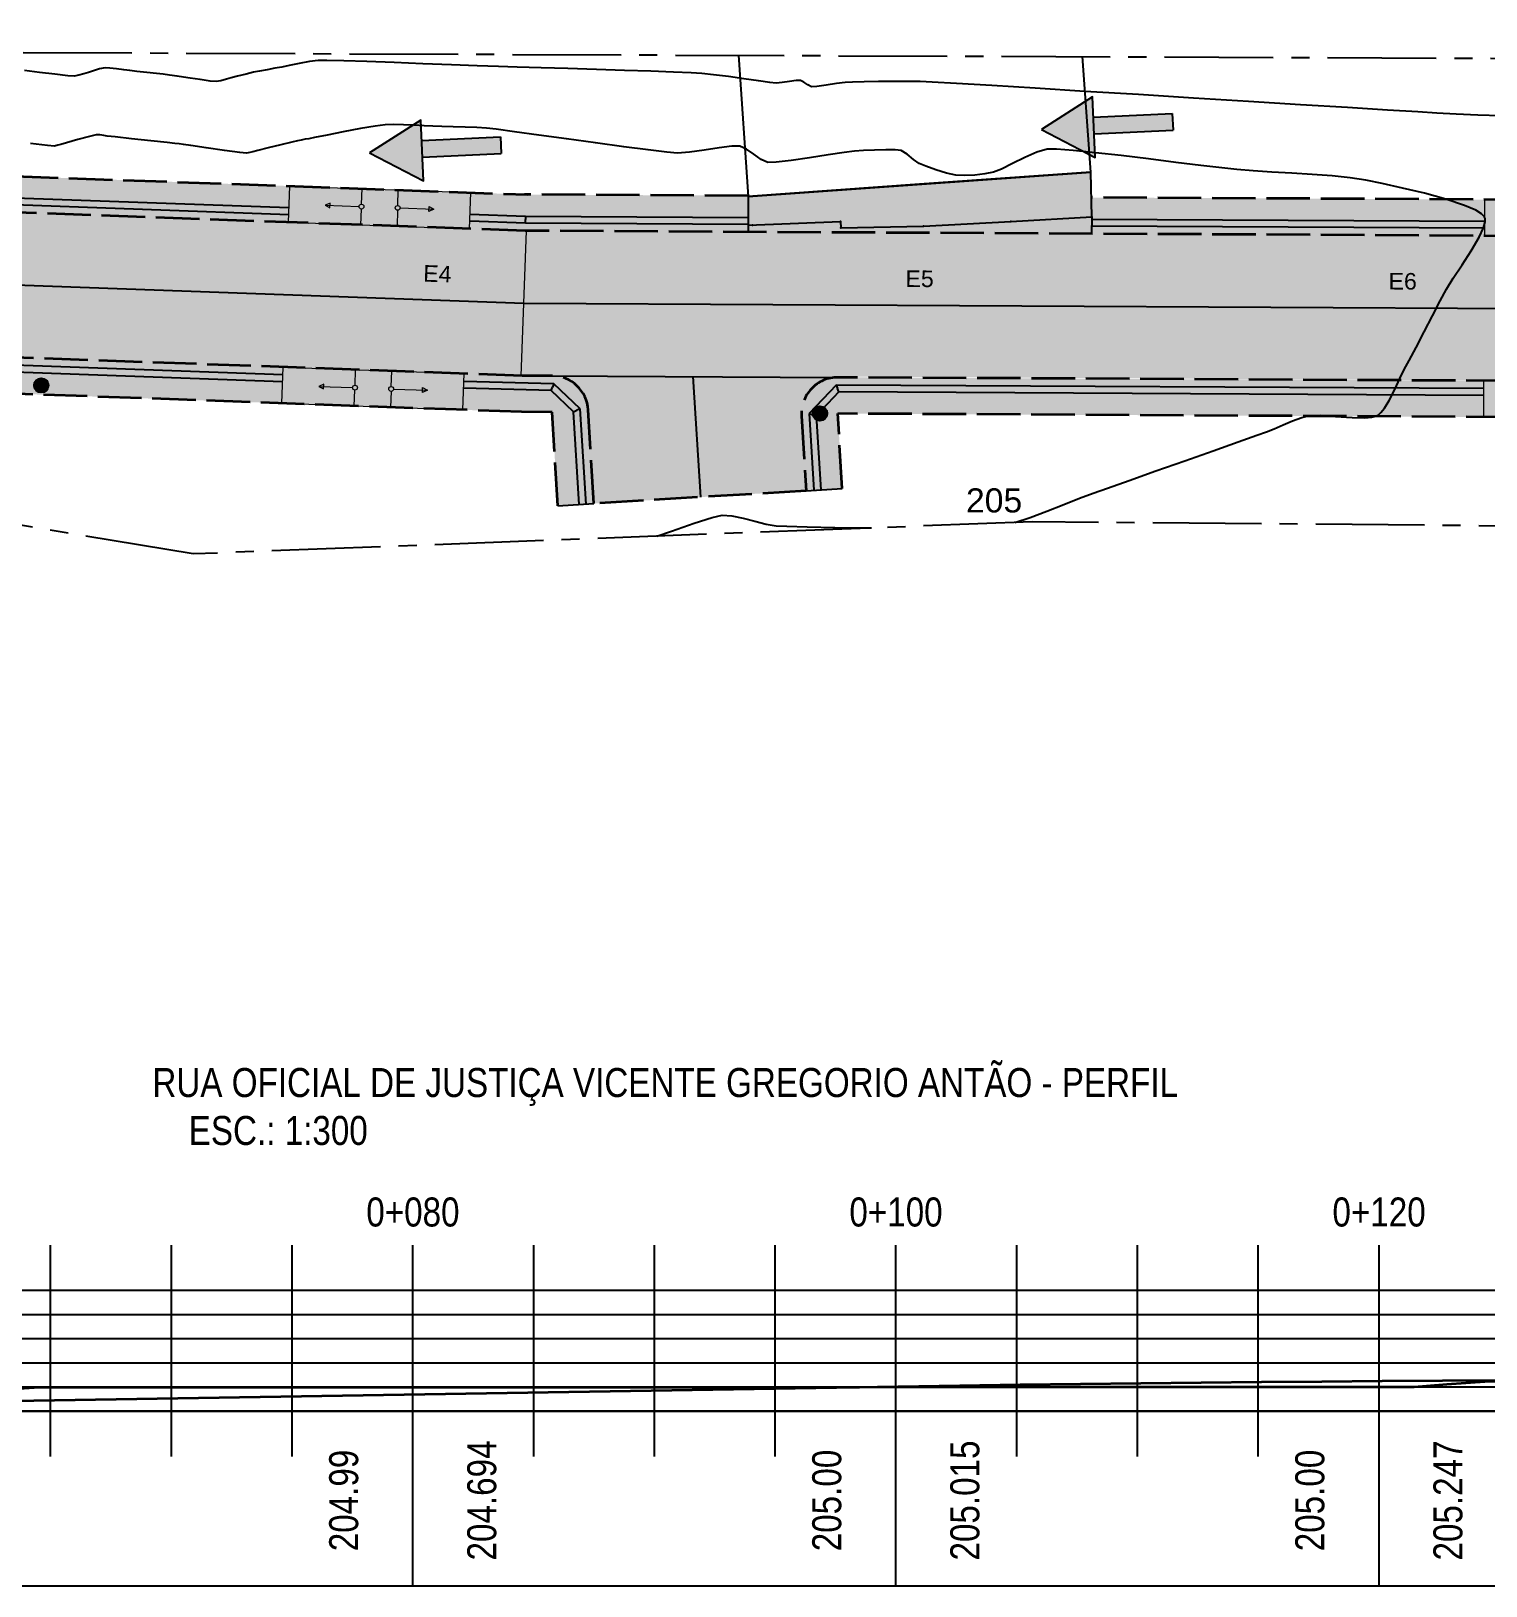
# Model space of a CAD drawing. Header units: feet. Extents: x 203667 to 205527, y 9204857 to 9205156.
# Drawn here: x 204234.3 to 204294.5, y 9204952.3 to 9205016.6 of the extents above; entities that cross this region are included whole.
import ezdxf

# ---------------------------------------------------------------- set-up
doc = ezdxf.new("R2010")
doc.units = ezdxf.units.FT
doc.header["$LTSCALE"] = 0.3
doc.header["$MEASUREMENT"] = 0
for name, pattern in [('ACAD_ISO02W100', [15, 12, -3]), ('CENTER2', [1.125, 0.75, -0.125, 0.125, -0.125]), ('CONTINUO', [0])]:
    doc.linetypes.add(name, pattern=pattern)
for name, color, linetype in [('_EIXO PROJETADO', 2, 'Continuous'), ('C-ROAD-CNTR-N', 92, 'Continuous'), ('C-ROAD-PROF-GRID-MAJR', 8, 'Continuous'), ('C-ROAD-PROF-GRID-MINR', 8, 'Continuous'), ('C-ROAD-PROF-TEXT', 7, 'Continuous'), ('C-ROAD-PROF-TICK', 7, 'Continuous'), ('C-ROAD-PROF-TITL', 7, 'Continuous'), ('C-ROAD-PROF-TTLB', 5, 'Continuous'), ('C1-HM-CURVA_INTERMEDIARIA', 3, 'Continuous'), ('C1-HM-CURVA_MESTRA', 5, 'Continuous'), ('CALÇADA', 3, 'Continuous'), ('Calçada Projetada', 20, 'Continuous'), ('Edificação Existente', 1, 'Continuous'), ('Estacas', 7, 'CONTINUO'), ('F-HZ-ESTACA', 98, 'Continuous'), ('MF', 7, 'CONTINUO'), ('Pavimento projetado', 51, 'Continuous'), ('Poste e Rede Elétrica', 6, 'Continuous'), ('SINALIZACAO', 1, 'Continuous')]:
    doc.layers.add(name, color=color, linetype=linetype)
for name, color, linetype, lineweight in [('Alvenaria de 1 Vez', 6, 'ACAD_ISO02W100', 35), ('C-ROAD-PROF', 1, 'Continuous', 35), ('Cotas Acessibilidade', 5, 'Continuous', 25), ('Cotas Calçadas', 7, 'Continuous', 25), ('EDIF', 7, 'Continuous', 0), ('MEIO FIO PROJETADO', 7, 'ACAD_ISO02W100', 35), ('PENA015', 1, 'Continuous', 15)]:
    doc.layers.add(name, color=color, linetype=linetype, lineweight=lineweight)
doc.styles.add('Arial', font='arial.ttf')
doc.styles.add('TARCISIO', font='swissci.ttf')

# ---------------------------------------------------------------- blocks, each defined once
blk = doc.blocks.new('r150')
at = {"linetype": 'Continuous'}
h = blk.add_hatch(color=4, dxfattribs=at)
h.dxf.hatch_style = 1
edge = h.paths.add_edge_path()
edge.add_arc((0, 0.907), 0.1, 180, 270, ccw=False)
edge.add_line((-0.1, 0.907), (-1.3, 0.907))
edge.add_line((-1.3, 0.907), (-1.3, 0.807))
edge.add_line((-1.3, 0.807), (-1.5, 0.907))
edge.add_line((-1.5, 0.907), (-1.3, 1.007))
edge.add_line((-1.3, 1.007), (-1.3, 0.907))
edge.add_line((-1.3, 0.907), (-0.1, 0.907))
edge.add_arc((0, 0.907), 0.1, 90, 180, ccw=False)
edge.add_line((0, 1.007), (0, 1.65))
edge.add_line((0, 1.65), (-3, 1.65))
edge.add_line((-3, 1.65), (-3, 0.15))
edge.add_line((-3, 0.15), (0, 0.15))
edge.add_line((0, 0.15), (0, 0.807))
edge = h.paths.add_edge_path()
edge.add_arc((1.5, 0.907), 0.1, 180, 270, ccw=False)
edge.add_arc((1.5, 0.907), 0.1, 90, 180, ccw=False)
edge.add_line((1.5, 1.007), (1.5, 1.65))
edge.add_line((1.5, 1.65), (0, 1.65))
edge.add_line((0, 1.65), (0, 1.007))
edge.add_arc((0, 0.907), 0.1, 0, 90, ccw=False)
edge.add_arc((0, 0.907), 0.1, -90, 0, ccw=False)
edge.add_line((0, 0.807), (0, 0.15))
edge.add_line((0, 0.15), (1.5, 0.15))
edge.add_line((1.5, 0.15), (1.5, 0.807))
edge = h.paths.add_edge_path()
edge.add_line((4.5, 1.65), (1.5, 1.65))
edge.add_line((1.5, 1.65), (1.5, 1.007))
edge.add_arc((1.5, 0.907), 0.1, 0, 90, ccw=False)
edge.add_line((1.6, 0.907), (2.8, 0.907))
edge.add_line((2.8, 0.907), (2.8, 1.007))
edge.add_line((2.8, 1.007), (3, 0.907))
edge.add_line((3, 0.907), (2.8, 0.807))
edge.add_line((2.8, 0.807), (2.8, 0.907))
edge.add_line((2.8, 0.907), (1.6, 0.907))
edge.add_arc((1.5, 0.907), 0.1, -90, 0, ccw=False)
edge.add_line((1.5, 0.807), (1.5, 0.15))
edge.add_line((1.5, 0.15), (4.5, 0.15))
edge.add_line((4.5, 0.15), (4.5, 1.65))
at = {"layer": 'PENA015', "color": 7}
for points in [[(-3, 0.15), (-3, 1.65)], [(-3, 1.65), (4.5, 1.65)], [(0, 1.007), (0, 1.65)], [(1.5, 1.007), (1.5, 1.65)], [(4.5, 0.15), (4.5, 1.65)], [(-1.3, 1.007), (-1.5, 0.907), (-1.3, 0.807)], [(-1.5, 0.907), (-0.1, 0.907)], [(-1.3, 0.807), (-1.3, 1.007)], [(0, 0.15), (0, 0.807)], [(1.5, 0.807), (1.5, 0.15)], [(1.6, 0.907), (3, 0.907)], [(2.8, 0.807), (2.8, 1.007)], [(2.8, 1.007), (3, 0.907), (2.8, 0.807)], [(-3, 0.15), (4.5, 0.15)]]:
    blk.add_lwpolyline(points, dxfattribs=at)
for centre in [(0, 0.907), (1.5, 0.907)]:
    blk.add_circle(centre, 0.1, dxfattribs=at)
blk = doc.blocks.new('A$C0B4D12F7')
at = {"layer": 'SINALIZACAO'}
h = blk.add_hatch(color=4, dxfattribs=at)
h.dxf.hatch_style = 1
h.paths.add_polyline_path([(3.391, 0), (5.645, 1.302), (3.391, 2.603)])
h = blk.add_hatch(color=4, dxfattribs=at)
h.dxf.hatch_style = 1
h.paths.add_polyline_path([(3.391, 1.591), (0, 1.591), (0, 0.867), (3.391, 0.867)])
at = {"layer": 'SINALIZACAO', "color": 4}
for p, q in [((3.391, 1.591), (0, 1.591)), ((0, 0.867), (0, 1.591)), ((3.391, 0.867), (0, 0.867))]:
    blk.add_line(p, q, dxfattribs=at)
blk.add_lwpolyline([(5.645, 1.302), (3.391, 2.603), (3.391, 0)], close=True, dxfattribs=at)

msp = doc.modelspace()

# ---------------------------------------------------------------- hatches: boundary and pattern name
at = {"layer": 'CALÇADA'}
h = msp.add_hatch(color=3, dxfattribs=at)
h.dxf.hatch_style = 1
h.paths.add_polyline_path([(204278.225, 9205008.961), (204278.188, 9205010.806), (204271.098, 9205010.306), (204264.009, 9205009.806), (204264, 9205008.616), (204267.829, 9205008.76), (204267.838, 9205008.501), (204271.259, 9205008.575), (204274.875, 9205008.769)])
at = {"layer": 'Calçada Projetada'}
h = msp.add_hatch(color=256, dxfattribs=at)
h.dxf.hatch_style = 1
h.paths.add_polyline_path([(204263.999, 9205008.333), (204264.007, 9205009.833), (204254.806, 9205009.881), (204226.89, 9205010.885), (204226.901, 9205009.384), (204254.775, 9205008.381)])
h = msp.add_hatch(color=256, dxfattribs=at)
h.dxf.hatch_style = 1
h.paths.add_polyline_path([(204314.265, 9205008.07), (204314.263, 9205009.57), (204278.209, 9205009.759), (204278.225, 9205008.961), (204278.221, 9205008.259)])
h = msp.add_hatch(color=256, dxfattribs=at)
h.dxf.hatch_style = 1
h.paths.add_polyline_path([(204278.221, 9205008.259), (204278.225, 9205008.961), (204274.875, 9205008.769), (204271.259, 9205008.575), (204267.838, 9205008.501), (204267.829, 9205008.76), (204264, 9205008.616), (204263.999, 9205008.333)])
h = msp.add_hatch(color=256, dxfattribs=at)
h.dxf.hatch_style = 1
h.paths.add_polyline_path([(204254.621, 9205000.882), (204257.385, 9205000.868), (204257.379, 9205000.966, 0.395079), (204255.89, 9205002.376), (204255.791, 9205002.376), (204254.606, 9205002.382), (204254.606, 9205002.384), (204226.706, 9205003.387), (204226.684, 9205001.887)])
h = msp.add_hatch(color=256, dxfattribs=at)
h.dxf.hatch_style = 1
h.paths.add_polyline_path([(204306.776, 9205000.609), (204306.784, 9205002.109), (204267.72, 9205002.314, 0.414214), (204266.212, 9205000.821)])
h = msp.add_hatch(color=256, dxfattribs=at)
h.dxf.hatch_style = 1
h.paths.add_polyline_path([(204257.385, 9205000.868), (204255.882, 9205000.876), (204256.117, 9204996.997), (204257.614, 9204997.088)])
h = msp.add_hatch(color=256, dxfattribs=at)
h.dxf.hatch_style = 1
h.paths.add_polyline_path([(204267.712, 9205000.814), (204266.212, 9205000.821, 0.016444), (204266.214, 9205000.723), (204266.402, 9204997.621), (204267.9, 9204997.711)])
at = {"layer": 'Pavimento projetado', "lineweight": 20}
h = msp.add_hatch(color=256, dxfattribs=at)
h.dxf.hatch_style = 1
h.paths.add_polyline_path([(204306.784, 9205002.109), (204315.768, 9205002.118), (204315.728, 9205008.079), (204254.773, 9205008.381), (204226.899, 9205009.384), (204226.938, 9205003.378), (204254.606, 9205002.382), (204255.89, 9205002.376), (204261.703, 9205002.345), (204268.238, 9205002.347)])
h = msp.add_hatch(color=256, dxfattribs=at)
h.dxf.hatch_style = 1
h.paths.add_polyline_path([(204262.023, 9204997.355), (204261.706, 9205002.345), (204255.89, 9205002.376, -0.395079), (204257.379, 9205000.966), (204257.614, 9204997.088)])
h.paths.add_polyline_path([(204266.402, 9204997.621), (204266.214, 9205000.723, -0.433611), (204267.72, 9205002.314), (204261.706, 9205002.345), (204262.023, 9204997.355)])
at = {"layer": 'Poste e Rede Elétrica', "linetype": 'ByBlock'}
h = msp.add_hatch(color=256, dxfattribs=at)
h.dxf.hatch_style = 1
h.paths.add_polyline_path([(204234.719, 9205002.282, 1), (204234.756, 9205001.681, 1)])
h = msp.add_hatch(color=256, dxfattribs=at)
h.dxf.hatch_style = 1
h.paths.add_polyline_path([(204266.957, 9205001.119, 1), (204266.994, 9205000.518, 1)])

# ---------------------------------------------------------------- linework, layer by layer
at = {"layer": '_EIXO PROJETADO', "linetype": 'CENTER2', "ltscale": 20}
msp.add_lwpolyline([(204356.771, 9204996.586), (204318.552, 9204996.909), (204298.75, 9204996.135), (204275.762, 9204996.333), (204241.027, 9204995.003), (204227.182, 9204997.294), (204166.207, 9204997.614), (204166.169, 9205014.832), (204227.242, 9205015.79), (204311.988, 9205015.456), (204355.115, 9205016.648), (204356.771, 9204996.586)], dxfattribs=at)
at = {"layer": 'Alvenaria de 1 Vez', "ltscale": 0.5}
for p, q in [((204226.89, 9205010.885), (204254.875, 9205009.879)), ((204256.117, 9204996.997), (204255.882, 9205000.876)), ((204267.9, 9204997.711), (204267.712, 9205000.814))]:
    msp.add_line(p, q, dxfattribs=at)
for points in [[(204264.007, 9205009.833), (204254.737, 9205009.882)], [(204314.263, 9205009.57), (204278.209, 9205009.759)], [(204255.882, 9205000.876), (204254.621, 9205000.882), (204226.684, 9205001.887)], [(204306.782, 9204996.449), (204306.776, 9205000.609), (204267.712, 9205000.814)]]:
    msp.add_lwpolyline(points, dxfattribs=at)
at = {"layer": 'C-ROAD-CNTR-N', "color": 98, "linetype": 'Continuous', "lineweight": -3}
msp.add_line((204261.706, 9205002.345), (204262.023, 9204997.355), dxfattribs=at)
at = {"layer": 'C-ROAD-CNTR-N', "color": 98, "linetype": 'Continuous', "lineweight": -3, "flags": 128}
msp.add_lwpolyline([(204171.125, 9205005.32), (204203.792, 9205005.741), (204226.775, 9205006.386), (204254.714, 9205005.382), (204306.264, 9205005.112), (204315.742, 9205005.099, 0.001872), (204315.754, 9205005.099), (204351.986, 9205005.32)], format="xyb", dxfattribs=at)
at = {"layer": 'C-ROAD-PROF', "color": 5, "linetype": 'Continuous', "lineweight": 35, "flags": 128}
msp.add_lwpolyline([(204212.271, 9204959.606), (204272.769, 9204960.577), (204275.266, 9204960.616), (204277.763, 9204960.65), (204280.259, 9204960.681), (204282.756, 9204960.708), (204285.253, 9204960.732), (204287.75, 9204960.751), (204290.247, 9204960.767), (204292.744, 9204960.78), (204309.696, 9204960.851)], dxfattribs=at)
at = {"layer": 'C-ROAD-PROF', "color": 1, "linetype": 'Continuous', "lineweight": 35, "flags": 128}
msp.add_lwpolyline([(204225.785, 9204959.915), (204234.647, 9204960.505), (204234.894, 9204960.505), (204235.273, 9204960.504), (204235.633, 9204960.504), (204236.208, 9204960.504), (204238.578, 9204960.505), (204240.486, 9204960.507), (204242.427, 9204960.508), (204243.471, 9204960.509), (204245.39, 9204960.508), (204247.298, 9204960.509), (204248.322, 9204960.509), (204249.706, 9204960.511), (204253.427, 9204960.511), (204253.741, 9204960.511), (204255.236, 9204960.512), (204258.56, 9204960.513), (204260.697, 9204960.513), (204260.875, 9204960.513), (204260.959, 9204960.513), (204261.17, 9204960.514), (204261.438, 9204960.513), (204261.721, 9204960.514), (204263.085, 9204960.514), (204263.247, 9204960.514), (204263.314, 9204960.514), (204263.452, 9204960.514), (204264.189, 9204960.515), (204264.85, 9204960.515), (204266.101, 9204960.515), (204266.389, 9204960.515), (204266.702, 9204960.515), (204267.993, 9204960.516), (204268.226, 9204960.516), (204268.607, 9204960.516), (204271.858, 9204960.518), (204271.952, 9204960.518), (204272.09, 9204960.518), (204272.183, 9204960.518), (204272.317, 9204960.518), (204272.755, 9204960.518), (204272.969, 9204960.518), (204273.291, 9204960.518), (204273.379, 9204960.518), (204273.516, 9204960.518), (204273.594, 9204960.518), (204273.72, 9204960.518), (204273.968, 9204960.518), (204274.19, 9204960.518), (204275.059, 9204960.518), (204278.266, 9204960.518), (204281.759, 9204960.519), (204287.18, 9204960.519), (204287.203, 9204960.519), (204287.346, 9204960.519), (204287.382, 9204960.519), (204287.581, 9204960.519), (204287.703, 9204960.519), (204287.843, 9204960.519), (204289.166, 9204960.519), (204291.571, 9204960.52), (204292.922, 9204960.628), (204294.505, 9204960.743), (204296.357, 9204960.783)], dxfattribs=at)
msp.add_lwpolyline([(204225.785, 9204959.915), (204234.647, 9204960.505), (204234.894, 9204960.505), (204235.273, 9204960.504), (204235.633, 9204960.504), (204236.208, 9204960.504), (204238.578, 9204960.505), (204240.486, 9204960.507), (204242.427, 9204960.508), (204243.471, 9204960.509), (204245.39, 9204960.508), (204247.298, 9204960.509), (204248.322, 9204960.509), (204249.706, 9204960.511), (204253.427, 9204960.511), (204253.741, 9204960.511), (204255.236, 9204960.512), (204258.56, 9204960.513), (204260.697, 9204960.513), (204260.875, 9204960.513), (204260.959, 9204960.513), (204261.17, 9204960.514), (204261.438, 9204960.513), (204261.721, 9204960.514), (204263.085, 9204960.514), (204263.247, 9204960.514), (204263.314, 9204960.514), (204263.452, 9204960.514), (204264.189, 9204960.515), (204264.85, 9204960.515), (204266.101, 9204960.515), (204266.389, 9204960.515), (204266.702, 9204960.515), (204267.993, 9204960.516), (204268.226, 9204960.516), (204268.607, 9204960.516), (204271.858, 9204960.518), (204271.952, 9204960.518), (204272.09, 9204960.518), (204272.183, 9204960.518), (204272.317, 9204960.518), (204272.755, 9204960.518), (204272.969, 9204960.518), (204273.291, 9204960.518), (204273.379, 9204960.518), (204273.516, 9204960.518), (204273.594, 9204960.518), (204273.72, 9204960.518), (204273.968, 9204960.518), (204274.19, 9204960.518), (204275.059, 9204960.518), (204278.266, 9204960.518), (204281.759, 9204960.519), (204287.18, 9204960.519), (204287.203, 9204960.519), (204287.346, 9204960.519), (204287.382, 9204960.519), (204287.581, 9204960.519), (204287.703, 9204960.519), (204287.843, 9204960.519), (204289.166, 9204960.519), (204291.571, 9204960.52), (204292.922, 9204960.628), (204294.505, 9204960.743), (204296.357, 9204960.783)], dxfattribs=at)
at = {"layer": 'C-ROAD-PROF-GRID-MAJR', "color": 8, "linetype": 'Continuous', "lineweight": -3}
for p, q in [((204170.123, 9204964.52), (204350.123, 9204964.52)), ((204250.123, 9204959.52), (204250.123, 9204964.52)), ((204270.123, 9204959.52), (204270.123, 9204964.52)), ((204290.123, 9204959.52), (204290.123, 9204964.52)), ((204170.123, 9204963.52), (204350.123, 9204963.52)), ((204170.123, 9204962.52), (204350.123, 9204962.52)), ((204170.123, 9204961.52), (204350.123, 9204961.52)), ((204170.123, 9204960.52), (204350.123, 9204960.52)), ((204170.123, 9204959.52), (204350.123, 9204959.52))]:
    msp.add_line(p, q, dxfattribs=at)
at = {"layer": 'C-ROAD-PROF-GRID-MINR', "color": 8, "linetype": 'Continuous', "lineweight": -3}
for p, q in [((204235.123, 9204959.52), (204235.123, 9204964.52)), ((204240.123, 9204959.52), (204240.123, 9204964.52)), ((204245.123, 9204959.52), (204245.123, 9204964.52)), ((204255.123, 9204959.52), (204255.123, 9204964.52)), ((204260.123, 9204959.52), (204260.123, 9204964.52)), ((204265.123, 9204959.52), (204265.123, 9204964.52)), ((204275.123, 9204959.52), (204275.123, 9204964.52)), ((204280.123, 9204959.52), (204280.123, 9204964.52)), ((204285.123, 9204959.52), (204285.123, 9204964.52))]:
    msp.add_line(p, q, dxfattribs=at)
at = {"layer": 'C-ROAD-PROF-TEXT', "color": 7, "linetype": 'Continuous', "lineweight": -3}
for p, q in [((204235.123, 9204962.645), (204235.123, 9204966.395)), ((204240.123, 9204962.645), (204240.123, 9204966.395)), ((204245.123, 9204962.645), (204245.123, 9204966.395)), ((204250.123, 9204962.645), (204250.123, 9204966.395)), ((204255.123, 9204962.645), (204255.123, 9204966.395)), ((204260.123, 9204962.645), (204260.123, 9204966.395)), ((204265.123, 9204962.645), (204265.123, 9204966.395)), ((204270.123, 9204962.645), (204270.123, 9204966.395)), ((204275.123, 9204962.645), (204275.123, 9204966.395)), ((204280.123, 9204962.645), (204280.123, 9204966.395)), ((204285.123, 9204962.645), (204285.123, 9204966.395)), ((204290.123, 9204962.645), (204290.123, 9204966.395)), ((204235.123, 9204957.645), (204235.123, 9204961.395)), ((204240.123, 9204957.645), (204240.123, 9204961.395)), ((204245.123, 9204957.645), (204245.123, 9204961.395)), ((204250.123, 9204957.645), (204250.123, 9204961.395)), ((204255.123, 9204957.645), (204255.123, 9204961.395)), ((204260.123, 9204957.645), (204260.123, 9204961.395)), ((204265.123, 9204957.645), (204265.123, 9204961.395)), ((204270.123, 9204957.645), (204270.123, 9204961.395)), ((204275.123, 9204957.645), (204275.123, 9204961.395)), ((204280.123, 9204957.645), (204280.123, 9204961.395)), ((204285.123, 9204957.645), (204285.123, 9204961.395)), ((204290.123, 9204957.645), (204290.123, 9204961.395))]:
    msp.add_line(p, q, dxfattribs=at)
at = {"layer": 'C-ROAD-PROF-TICK', "color": 7, "linetype": 'Continuous', "lineweight": -3}
for p, q in [((204250.123, 9204952.283), (204250.123, 9204959.52)), ((204270.123, 9204952.283), (204270.123, 9204959.52)), ((204290.123, 9204952.283), (204290.123, 9204959.52))]:
    msp.add_line(p, q, dxfattribs=at)
at = {"layer": 'C-ROAD-PROF-TTLB', "color": 5, "linetype": 'Continuous', "lineweight": -3}
for p, q in [((204170.123, 9204964.52), (204350.123, 9204964.52)), ((204170.123, 9204959.52), (204350.123, 9204959.52))]:
    msp.add_line(p, q, dxfattribs=at)
msp.add_3dface([(204170.123, 9204952.283), (204350.123, 9204952.283), (204350.123, 9204959.52), (204170.123, 9204959.52)], dxfattribs=at)
at = {"layer": 'C1-HM-CURVA_INTERMEDIARIA', "linetype": 'Continuous', "lineweight": -3, "elevation": 206, "flags": 128}
msp.add_lwpolyline([(204295.171, 9205013.134), (204294.206, 9205013.172), (204293.311, 9205013.211), (204292.513, 9205013.252), (204291.73, 9205013.299), (204290.467, 9205013.377), (204288.814, 9205013.479), (204286.866, 9205013.6), (204284.712, 9205013.734), (204282.445, 9205013.875), (204280.157, 9205014.017), (204277.94, 9205014.154), (204275.885, 9205014.28), (204274.085, 9205014.39), (204272.63, 9205014.477), (204271.614, 9205014.535), (204271.127, 9205014.559), (204270.636, 9205014.566), (204270.036, 9205014.565), (204269.402, 9205014.56), (204268.806, 9205014.55), (204268.32, 9205014.538), (204268.017, 9205014.525), (204267.659, 9205014.482), (204267.226, 9205014.415), (204266.839, 9205014.358), (204266.619, 9205014.344), (204266.473, 9205014.417), (204266.314, 9205014.532), (204266.168, 9205014.606), (204265.994, 9205014.6), (204265.716, 9205014.559), (204265.412, 9205014.515), (204265.159, 9205014.495), (204264.895, 9205014.521), (204264.424, 9205014.585), (204263.827, 9205014.671), (204263.184, 9205014.763), (204262.574, 9205014.843), (204262.079, 9205014.896), (204261.638, 9205014.922), (204260.913, 9205014.952), (204259.971, 9205014.985), (204258.883, 9205015.021), (204257.717, 9205015.057), (204256.543, 9205015.093), (204255.429, 9205015.126), (204254.445, 9205015.156), (204253.661, 9205015.182), (204252.787, 9205015.213), (204251.716, 9205015.254), (204250.537, 9205015.299), (204249.342, 9205015.345), (204248.221, 9205015.385), (204247.264, 9205015.417), (204246.563, 9205015.435), (204246.207, 9205015.434), (204245.842, 9205015.386), (204245.412, 9205015.305), (204245, 9205015.22), (204244.69, 9205015.156), (204244.412, 9205015.107), (204244.085, 9205015.049), (204243.77, 9205014.991), (204243.527, 9205014.943), (204243.214, 9205014.87), (204242.862, 9205014.781), (204242.603, 9205014.715), (204242.403, 9205014.659), (204242.176, 9205014.595), (204241.975, 9205014.56), (204241.724, 9205014.581), (204241.321, 9205014.638), (204240.907, 9205014.703), (204240.625, 9205014.746), (204240.356, 9205014.783), (204240.05, 9205014.826), (204239.782, 9205014.862), (204239.509, 9205014.893), (204239.108, 9205014.936), (204238.698, 9205014.98), (204238.398, 9205015.012), (204238.15, 9205015.044), (204237.854, 9205015.085), (204237.575, 9205015.117), (204237.375, 9205015.124), (204237.148, 9205015.079), (204236.893, 9205015.002), (204236.687, 9205014.939), (204236.502, 9205014.882), (204236.291, 9205014.818), (204236.104, 9205014.782), (204235.833, 9205014.801), (204235.304, 9205014.859), (204234.659, 9205014.936), (204234.038, 9205015.012)], dxfattribs=at)
at = {"layer": 'C1-HM-CURVA_MESTRA', "linetype": 'Continuous', "lineweight": -3, "elevation": 205, "flags": 128}
for points in [[(204275.044, 9204996.305), (204275.674, 9204996.511), (204276.373, 9204996.771), (204277.068, 9204997.047), (204277.721, 9204997.307), (204278.29, 9204997.522), (204278.874, 9204997.728), (204279.777, 9204998.047), (204280.884, 9204998.438), (204282.081, 9204998.861), (204283.252, 9204999.275), (204284.283, 9204999.639), (204285.057, 9204999.914), (204285.461, 9205000.058), (204285.783, 9205000.187), (204286.156, 9205000.346), (204286.546, 9205000.508), (204286.922, 9205000.646), (204287.252, 9205000.734), (204287.689, 9205000.743), (204288.32, 9205000.697), (204289.011, 9205000.646), (204289.518, 9205000.635), (204289.827, 9205000.661), (204289.983, 9205000.701), (204290.043, 9205000.729), (204290.096, 9205000.763), (204290.201, 9205000.856), (204290.353, 9205001.044), (204290.548, 9205001.362), (204290.775, 9205001.817), (204290.982, 9205002.267), (204291.166, 9205002.639), (204291.366, 9205003.009), (204291.654, 9205003.554), (204291.99, 9205004.198), (204292.338, 9205004.865), (204292.658, 9205005.479), (204292.913, 9205005.966), (204293.191, 9205006.425), (204293.558, 9205006.973), (204293.943, 9205007.554), (204294.274, 9205008.113), (204294.453, 9205008.507), (204294.514, 9205008.753), (204294.51, 9205008.887), (204294.494, 9205008.944), (204294.467, 9205008.99), (204294.371, 9205009.085), (204294.13, 9205009.232), (204293.657, 9205009.434), (204292.888, 9205009.688), (204292.004, 9205009.932), (204291.097, 9205010.152), (204290.257, 9205010.338), (204289.575, 9205010.477), (204288.932, 9205010.576), (204288.179, 9205010.654), (204287.358, 9205010.715), (204286.511, 9205010.767), (204285.68, 9205010.813), (204284.907, 9205010.86), (204284.234, 9205010.913), (204283.611, 9205010.981), (204282.741, 9205011.086), (204281.704, 9205011.214), (204280.578, 9205011.354), (204279.443, 9205011.492), (204278.377, 9205011.615), (204277.459, 9205011.711), (204276.768, 9205011.765), (204276.383, 9205011.765), (204275.955, 9205011.639), (204275.452, 9205011.416), (204274.942, 9205011.16), (204274.49, 9205010.935), (204274.165, 9205010.806), (204273.808, 9205010.737), (204273.383, 9205010.687), (204272.958, 9205010.665), (204272.597, 9205010.68), (204272.219, 9205010.76), (204271.771, 9205010.899), (204271.358, 9205011.05), (204271.087, 9205011.165), (204270.844, 9205011.337), (204270.579, 9205011.554), (204270.332, 9205011.7), (204270.095, 9205011.728), (204269.704, 9205011.733), (204269.239, 9205011.722), (204268.78, 9205011.701), (204268.404, 9205011.679), (204267.984, 9205011.627), (204267.321, 9205011.527), (204266.544, 9205011.408), (204265.781, 9205011.297), (204265.163, 9205011.222), (204264.818, 9205011.214), (204264.545, 9205011.337), (204264.24, 9205011.548), (204263.935, 9205011.76), (204263.661, 9205011.885), (204263.331, 9205011.882), (204262.806, 9205011.813), (204262.186, 9205011.717), (204261.575, 9205011.633), (204261.073, 9205011.599), (204260.64, 9205011.635), (204259.866, 9205011.727), (204258.85, 9205011.859), (204257.689, 9205012.016), (204256.483, 9205012.183), (204255.33, 9205012.343), (204254.327, 9205012.481), (204253.575, 9205012.582), (204253.171, 9205012.63), (204252.763, 9205012.655), (204252.283, 9205012.673), (204251.784, 9205012.686), (204251.319, 9205012.696), (204250.943, 9205012.706), (204250.586, 9205012.723), (204250.171, 9205012.748), (204249.738, 9205012.771), (204249.324, 9205012.782), (204248.969, 9205012.773), (204248.563, 9205012.718), (204247.946, 9205012.611), (204247.241, 9205012.478), (204246.569, 9205012.346), (204246.052, 9205012.242), (204245.811, 9205012.194), (204245.661, 9205012.168), (204245.49, 9205012.137), (204245.34, 9205012.108), (204245.106, 9205012.052), (204244.653, 9205011.94), (204244.132, 9205011.811), (204243.696, 9205011.703), (204243.495, 9205011.653), (204243.367, 9205011.617), (204243.239, 9205011.589), (204242.955, 9205011.624), (204242.321, 9205011.711), (204241.568, 9205011.816), (204240.925, 9205011.906), (204240.622, 9205011.949), (204240.446, 9205011.974), (204240.269, 9205011.997), (204239.953, 9205012.032), (204239.277, 9205012.106), (204238.478, 9205012.193), (204237.796, 9205012.267), (204237.467, 9205012.303), (204237.321, 9205012.324), (204237.155, 9205012.347), (204237.01, 9205012.352), (204236.737, 9205012.289), (204236.251, 9205012.156), (204235.776, 9205012.023), (204235.542, 9205011.957), (204235.416, 9205011.919), (204235.289, 9205011.889), (204234.999, 9205011.918), (204234.284, 9205011.998)], [(204260.223, 9204995.738), (204260.825, 9204995.952), (204261.771, 9204996.277), (204262.511, 9204996.511), (204262.93, 9204996.609), (204263.328, 9204996.585), (204263.794, 9204996.489), (204264.284, 9204996.361), (204264.753, 9204996.241), (204265.16, 9204996.168), (204265.601, 9204996.147), (204266.45, 9204996.122), (204267.595, 9204996.099), (204268.924, 9204996.08), (204269.108, 9204996.078)]]:
    msp.add_lwpolyline(points, dxfattribs=at)
at = {"layer": 'CALÇADA', "color": 3}
msp.add_lwpolyline([(204264.009, 9205009.806), (204264, 9205008.616), (204267.829, 9205008.76), (204267.838, 9205008.501), (204271.259, 9205008.575), (204274.875, 9205008.769), (204278.225, 9205008.961), (204278.188, 9205010.806), (204271.098, 9205010.306)], close=True, dxfattribs=at)
at = {"layer": 'Calçada Projetada'}
for p, q in [((204264.007, 9205009.833), (204263.999, 9205008.333)), ((204278.225, 9205008.961), (204278.221, 9205008.259)), ((204266.402, 9204997.621), (204267.9, 9204997.711)), ((204256.117, 9204996.997), (204257.614, 9204997.088))]:
    msp.add_line(p, q, dxfattribs=at)
at = {"layer": 'Cotas Acessibilidade', "color": 5}
for p, q in [((204226.918, 9205009.988, -0.002), (204244.989, 9205009.339, -0.002)), ((204226.92, 9205009.708, -0.002), (204244.979, 9205009.059, -0.002)), ((204252.484, 9205009.069, 0), (204254.788, 9205008.986, 0)), ((204254.788, 9205008.986, 0), (204254.785, 9205008.846, 0)), ((204254.788, 9205008.986, 0), (204264.002, 9205008.938, 0)), ((204252.474, 9205008.789, 0), (204254.782, 9205008.706, 0)), ((204254.782, 9205008.706, 0), (204254.785, 9205008.846, 0)), ((204254.782, 9205008.706, 0), (204264.001, 9205008.658, 0)), ((204278.223, 9205008.584), (204294.498, 9205008.498)), ((204278.224, 9205008.864), (204294.499, 9205008.778)), ((204244.73, 9205002.133, 0.002), (204226.687, 9205002.782, 0.002)), ((204244.74, 9205002.413, 0.002), (204226.691, 9205003.062, 0.002)), ((204255.844, 9205001.772), (204252.226, 9205001.864)), ((204255.959, 9205002.049), (204252.233, 9205002.144)), ((204255.844, 9205001.772), (204255.901, 9205001.91)), ((204255.959, 9205002.049), (204255.901, 9205001.91)), ((204257.05, 9205001.016), (204255.959, 9205002.049)), ((204267.642, 9205001.989, -0.002), (204266.534, 9205000.818, -0.002)), ((204294.463, 9205001.848, -0.002), (204267.642, 9205001.989, -0.002)), ((204267.642, 9205001.989, -0.002), (204267.702, 9205001.849, -0.002)), ((204267.762, 9205001.708, -0.002), (204267.702, 9205001.849, -0.002)), ((204256.778, 9205000.888), (204255.844, 9205001.772)), ((204267.762, 9205001.708, -0.002), (204266.821, 9205000.714, -0.002)), ((204294.461, 9205001.568, -0.002), (204267.762, 9205001.708, -0.002)), ((204256.778, 9205000.888), (204256.914, 9205000.952)), ((204257.01, 9204997.051), (204256.778, 9205000.888)), ((204257.05, 9205001.016), (204256.914, 9205000.952)), ((204257.29, 9204997.068), (204257.05, 9205001.016)), ((204266.534, 9205000.818, -0.002), (204266.727, 9204997.64, -0.002)), ((204266.534, 9205000.818, -0.002), (204266.678, 9205000.766, -0.002)), ((204266.821, 9205000.714, -0.002), (204266.678, 9205000.766, -0.002)), ((204266.821, 9205000.714, -0.002), (204267.006, 9204997.657, -0.002))]:
    msp.add_line(p, q, dxfattribs=at)
at = {"layer": 'Cotas Calçadas'}
msp.add_line((204255.791, 9205002.376), (204267.72, 9205002.314), dxfattribs=at)
at = {"layer": 'EDIF'}
for p in [(204278.188, 9205010.806), (204264.009, 9205009.806)]:
    msp.add_point(p, dxfattribs=at)
at = {"layer": 'Edificação Existente', "color": 1}
msp.add_lwpolyline([(204263.597, 9205015.647), (204264.009, 9205009.806), (204278.188, 9205010.806), (204277.85, 9205015.591)], dxfattribs=at)
msp.add_lwpolyline([(204263.597, 9205015.647), (204264.009, 9205009.806), (204278.188, 9205010.806), (204277.85, 9205015.591)], dxfattribs=at)
msp.add_lwpolyline([(204263.597, 9205015.647), (204264.009, 9205009.806), (204278.188, 9205010.806), (204277.85, 9205015.591)], dxfattribs=at)
at = {"layer": 'MEIO FIO PROJETADO', "color": 1, "ltscale": 0.5}
msp.add_line((204266.402, 9204997.621), (204257.614, 9204997.088), dxfattribs=at)
at = {"layer": 'MEIO FIO PROJETADO', "ltscale": 0.5}
msp.add_lwpolyline([(204314.265, 9205008.07), (204254.775, 9205008.381), (204226.901, 9205009.384)], dxfattribs=at)
for points in [[(204257.614, 9204997.088), (204257.379, 9205000.966, 0.395079), (204255.89, 9205002.376), (204254.652, 9205002.382), (204226.706, 9205003.387)], [(204308.282, 9204996.508), (204308.276, 9205000.611, 0.412258), (204306.784, 9205002.109), (204267.72, 9205002.314, 0.433611), (204266.214, 9205000.723), (204266.402, 9204997.621)]]:
    msp.add_lwpolyline(points, format="xyb", dxfattribs=at)
at = {"layer": 'MF'}
for p in [(204278.225, 9205008.961), (204264.177, 9205008.615), (204267.829, 9205008.76), (204267.838, 9205008.501), (204271.259, 9205008.575), (204274.875, 9205008.769)]:
    msp.add_point(p, dxfattribs=at)
at = {"layer": 'Pavimento projetado', "lineweight": 20}
msp.add_line((204254.606, 9205002.382), (204254.821, 9205008.381), dxfattribs=at)
at = {"layer": 'Poste e Rede Elétrica', "linetype": 'ByBlock'}
for centre in [(204234.737, 9205001.981), (204266.976, 9205000.818)]:
    msp.add_circle(centre, 0.301, dxfattribs=at)

# ---------------------------------------------------------------- block references
at = {"layer": 'Estacas', "xscale": 0.9639661851663491, "yscale": 0.9639661851663491, "zscale": 0.9639661851663491, "rotation": 182.6430712241071}
for p in [(204281.522, 9205014.075, 0), (204253.71, 9205013.106, 0)]:
    msp.add_blockref('A$C0B4D12F7', p, dxfattribs=at)
at = {"layer": 'SINALIZACAO', "extrusion": (-2.17356e-10, -6.0522e-09, 1), "rotation": 357.9408885601816}
for p in [(204247.96, 9205008.476, -0.002), (204247.691, 9205000.981, 0.001)]:
    msp.add_blockref('r150', p, dxfattribs=at)
at = {"layer": 'SINALIZACAO', "extrusion": (-3.1738e-11, -6.05602e-09, 1), "rotation": 359.6997302888366}
for p in [(204297.495, 9205008.008, 0), (204297.456, 9205000.508, -0.002)]:
    msp.add_blockref('r150', p, dxfattribs=at)

# ---------------------------------------------------------------- texts
at = {"layer": 'C-ROAD-PROF-TEXT', "color": 7, "linetype": 'Continuous', "lineweight": -3, "char_height": 1.2, "attachment_point": 8, "line_spacing_factor": 1.2, "style": 'TARCISIO'}
for s, insert in [('0+080', (204250.123, 9204967.145)), ('0+100', (204270.123, 9204967.145)), ('0+120', (204290.123, 9204967.145))]:
    msp.add_mtext(s, dxfattribs=dict(at, insert=insert))
at = {"layer": 'C-ROAD-PROF-TEXT', "color": 5, "linetype": 'Continuous', "lineweight": -3, "char_height": 1.2, "attachment_point": 2, "rotation": 90, "style": 'TARCISIO'}
for s, insert in [('204.694', (204252.373, 9204955.819)), ('205.015', (204272.373, 9204955.819)), ('205.247', (204292.373, 9204955.819))]:
    msp.add_mtext(s, dxfattribs=dict(at, insert=insert))
at = {"layer": 'C-ROAD-PROF-TEXT', "color": 1, "linetype": 'Continuous', "lineweight": -3, "char_height": 1.2, "attachment_point": 8, "rotation": 90, "style": 'TARCISIO'}
for s, insert in [('204.99', (204247.873, 9204955.819)), ('205.00', (204267.873, 9204955.819)), ('205.00', (204287.873, 9204955.819))]:
    msp.add_mtext(s, dxfattribs=dict(at, insert=insert))
at = {"layer": 'C-ROAD-PROF-TITL', "color": 7, "linetype": 'Continuous', "lineweight": -3, "char_height": 1.2, "attachment_point": 8, "line_spacing_factor": 1.2, "style": 'TARCISIO'}
for s, insert in [('RUA OFICIAL DE JUSTIÇA VICENTE GREGORIO ANTÃO - PERFIL', (204260.569, 9204972.152)), ('ESC.: 1:300', (204244.548, 9204970.52))]:
    msp.add_mtext(s, dxfattribs=dict(at, insert=insert))
at = {"layer": 'C1-HM-CURVA_MESTRA', "linetype": 'Continuous', "lineweight": -3, "style": 'Arial'}
msp.add_text('205', height=1, dxfattribs=at).set_placement((204273.019, 9204996.72, 412))
at = {"layer": 'F-HZ-ESTACA', "color": 98, "linetype": 'Continuous', "lineweight": -3, "char_height": 0.6858, "attachment_point": 8, "style": 'Arial'}
for s, insert, rotation in [('{\\fArial|b0|i0|c0|p2;E4}', (204251.125, 9205006.259), 357.94089), ('{\\fArial|b0|i0|c0|p2;E5}', (204271.099, 9205006.043), 359.69973), ('{\\fArial|b0|i0|c0|p2;E6}', (204291.099, 9205005.939), 359.69973)]:
    msp.add_mtext(s, dxfattribs=dict(at, insert=insert, rotation=rotation))

doc.saveas('drawing.dxf')
